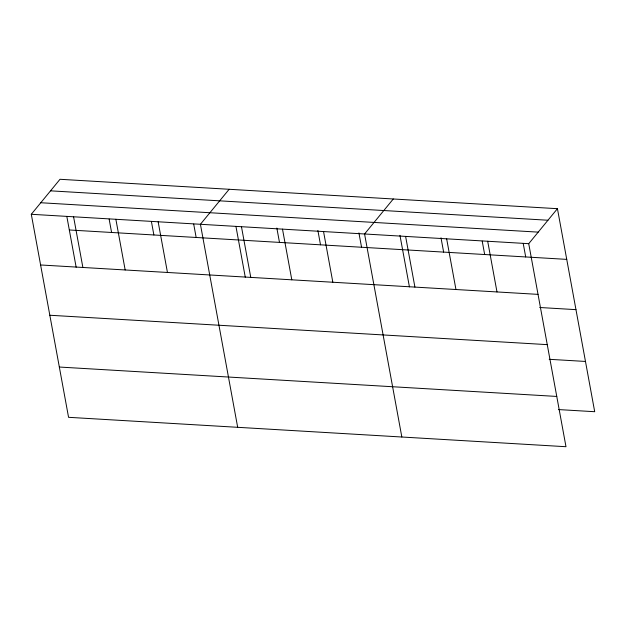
<?xml version="1.0" encoding="UTF-8"?>
<svg xmlns="http://www.w3.org/2000/svg" width="626" height="626" viewBox="0 0 626 626"><rect width="100%" height="100%" fill="white"/><g stroke="black" fill="none" stroke-linecap="round" stroke-linejoin="round"><path stroke-width="0.94" d="M557.437 208.685L528.727 243.678L565.99 446.714L68.563 417.315L31.3 214.288L60.01 179.286L557.437 208.685L594.7 411.712L558.431 409.568M229.139 189.287L200.422 224.28L237.684 427.308M393.284 198.982L364.575 233.975L401.837 437.011M50.534 190.836L547.961 220.235M40.776 202.738L538.203 232.129M31.3 214.288L528.727 243.678M69.314 229.977L566.741 259.375M40.604 264.97L538.031 294.369M539.698 307.499L575.967 309.643M49.83 315.246L547.257 344.636M549.205 359.301L585.474 361.445M59.337 367.039L556.764 396.438M523.242 243.561L525.699 256.95M487.685 241.253L496.989 291.943M482.208 241.135L484.665 254.524M446.651 238.827L455.955 289.517M440.994 237.755L443.631 252.098M405.609 236.401L414.913 287.091M399.959 235.329L409.427 286.911M358.917 232.903L361.554 247.247M323.54 231.55L332.836 282.24M317.883 230.478L320.512 244.821M282.498 229.132L291.802 279.814M276.841 228.052L279.478 242.395M241.464 226.706L250.768 277.388M235.979 226.581L245.275 277.208M193.7 224.085L196.157 237.473M158.143 221.784L167.447 272.466M151.422 221.588L153.879 234.977M115.865 219.28L125.169 269.97M109.135 219.084L111.592 232.473M73.578 216.784L82.882 267.474M66.857 216.588L76.153 267.216"/></g></svg>
